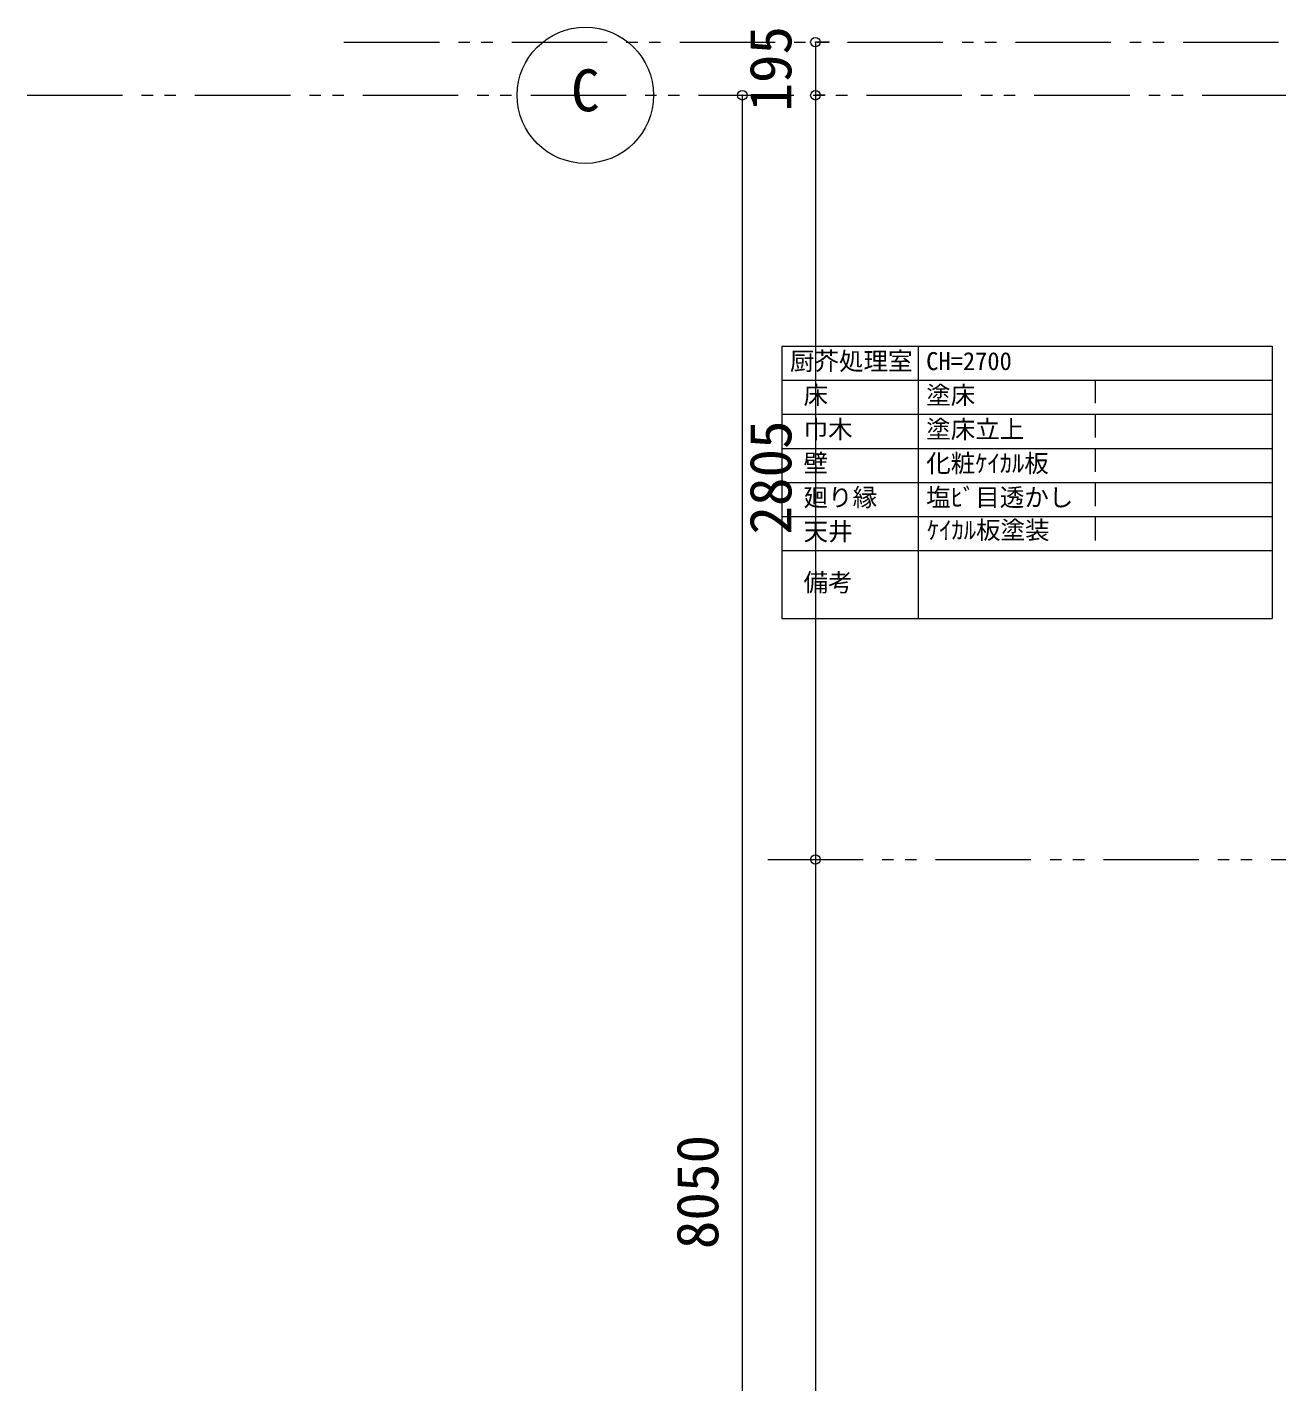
# Model space of a CAD drawing. Units: millimetres at full size. Extents: x -22551 to 92397, y -19340 to 14894.
# Drawn here: x -22551 to -17958, y 2090 to 7069 of the extents above; entities that cross this region are included whole.
import ezdxf
from ezdxf.enums import TextEntityAlignment as Align

# ---------------------------------------------------------------- set-up
doc = ezdxf.new("R2010")
doc.units = ezdxf.units.MM
doc.header["$LTSCALE"] = 70
doc.header["$PDMODE"] = 32
doc.header["$PDSIZE"] = 35
doc.linetypes.add('DASHED1', pattern=[1.8, 1.2, -0.6])
doc.linetypes.add('DOUBLE_CHAIN1', pattern=[8.8, 5, -1, 0.6, -0.6, 0.6, -1])
doc.layers.add('0-0_NoName', color=7, linetype='Continuous', lineweight=15)
doc.layers.add('2-0_通芯', color=7, linetype='Continuous', lineweight=15)
doc.styles.add('ＭＳ ゴシック', font='')
doc.styles.get('ＭＳ ゴシック').set_extended_font_data('MS Gothic')

# ---------------------------------------------------------------- blocks, each defined once
blk = doc.blocks.new('グループ部品-125')
at = {"layer": '2-0_通芯', "linetype": 'DOUBLE_CHAIN1'}
for p, q in [((-21388.39, 7014.3), (23861.61, 7014.3)), ((-22551.09, 6819.3), (23861.61, 6819.3)), ((-19833.39, 4014.3), (-14084.72, 4014.3))]:
    blk.add_line(p, q, dxfattribs=at)
at = {"layer": '2-0_通芯'}
for p, q in [((-19781.87, 5898.28), (-19781.87, 4898.28)), ((-19781.87, 5898.28), (-17981.87, 5898.28)), ((-19281.87, 5898.28), (-19281.87, 4898.28)), ((-17981.87, 5898.28), (-17981.87, 4898.28)), ((-19781.87, 5773.28), (-17981.87, 5773.28)), ((-19781.87, 5648.28), (-17981.87, 5648.28)), ((-19781.87, 5523.28), (-17981.87, 5523.28)), ((-19781.87, 5398.28), (-17981.87, 5398.28)), ((-19781.87, 5273.28), (-17981.87, 5273.28)), ((-19781.87, 5148.28), (-17981.87, 5148.28)), ((-19781.87, 4898.28), (-17981.87, 4898.28))]:
    blk.add_line(p, q, dxfattribs=at)
at = {"layer": '2-0_通芯', "linetype": 'DASHED1'}
blk.add_line((-18631.87, 5773.28), (-18631.87, 5148.28), dxfattribs=at)
at = {"layer": '2-0_通芯'}
blk.add_circle((-20502.49, 6819.3), 250, dxfattribs=at)
at = {"layer": '2-0_通芯', "style": 'ＭＳ ゴシック'}
for s, height, p in [('C', 154, (-20554.99, 6714.3)), ('厨芥処理室', 65.98, (-19751.87, 5790.78)), ('CH=2700', 65.98, (-19251.87, 5790.78)), ('床', 65.98, (-19701.87, 5665.78)), ('塗床', 65.98, (-19251.87, 5665.78)), ('巾木', 65.98, (-19701.87, 5540.78)), ('塗床立上', 65.98, (-19251.87, 5540.78)), ('壁', 65.98, (-19701.87, 5415.78)), ('化粧ｹｲｶﾙ板', 65.98, (-19251.87, 5415.78)), ('廻り縁', 65.98, (-19701.87, 5290.78)), ('塩ﾋﾞ目透かし', 65.98, (-19251.87, 5290.78)), ('天井', 65.98, (-19701.87, 5165.78)), ('ｹｲｶﾙ板塗装', 65.98, (-19248.95, 5170.74)), ('備考', 65.98, (-19701.87, 4978.28))]:
    blk.add_text(s, height=height, dxfattribs=at).set_placement(p, align=Align.BOTTOM_LEFT)

msp = doc.modelspace()

# ---------------------------------------------------------------- linework, layer by layer
at = {"layer": '0-0_NoName'}
for p, q in [((-19658.29, 7014.3), (-19658.29, 6819.3)), ((-19607.18, 7014.3), (-19658.29, 7014.3)), ((-20083.25, 6819.3), (-19926.55, 6819.3)), ((-19926.55, 6819.3), (-19926.55, -1230.7)), ((-19658.29, 6819.3), (-19658.29, 4014.3)), ((-19622.29, 6819.3), (-19658.29, 6819.3)), ((-19705.42, 4014.3), (-19658.29, 4014.3)), ((-19658.29, 4014.3), (-19658.29, -685.7))]:
    msp.add_line(p, q, dxfattribs=at)
for p in [(-19658.29, 7014.3), (-19926.55, 6819.3), (-19658.29, 6819.3), (-19658.29, 4014.3)]:
    msp.add_point(p, dxfattribs=at)

# ---------------------------------------------------------------- block references
at = {"layer": '2-0_通芯'}
msp.add_blockref('グループ部品-125', (0, 0), dxfattribs=at)

# ---------------------------------------------------------------- texts
at = {"layer": '0-0_NoName', "style": 'ＭＳ ゴシック'}
for s, p in [('195', (-19700.29, 6759.3)), ('2805', (-19700.29, 5206.8)), ('8050', (-19968.55, 2584.3))]:
    msp.add_text(s, height=154, rotation=90, dxfattribs=at).set_placement(p, align=Align.BOTTOM_LEFT)

doc.saveas('drawing.dxf')
